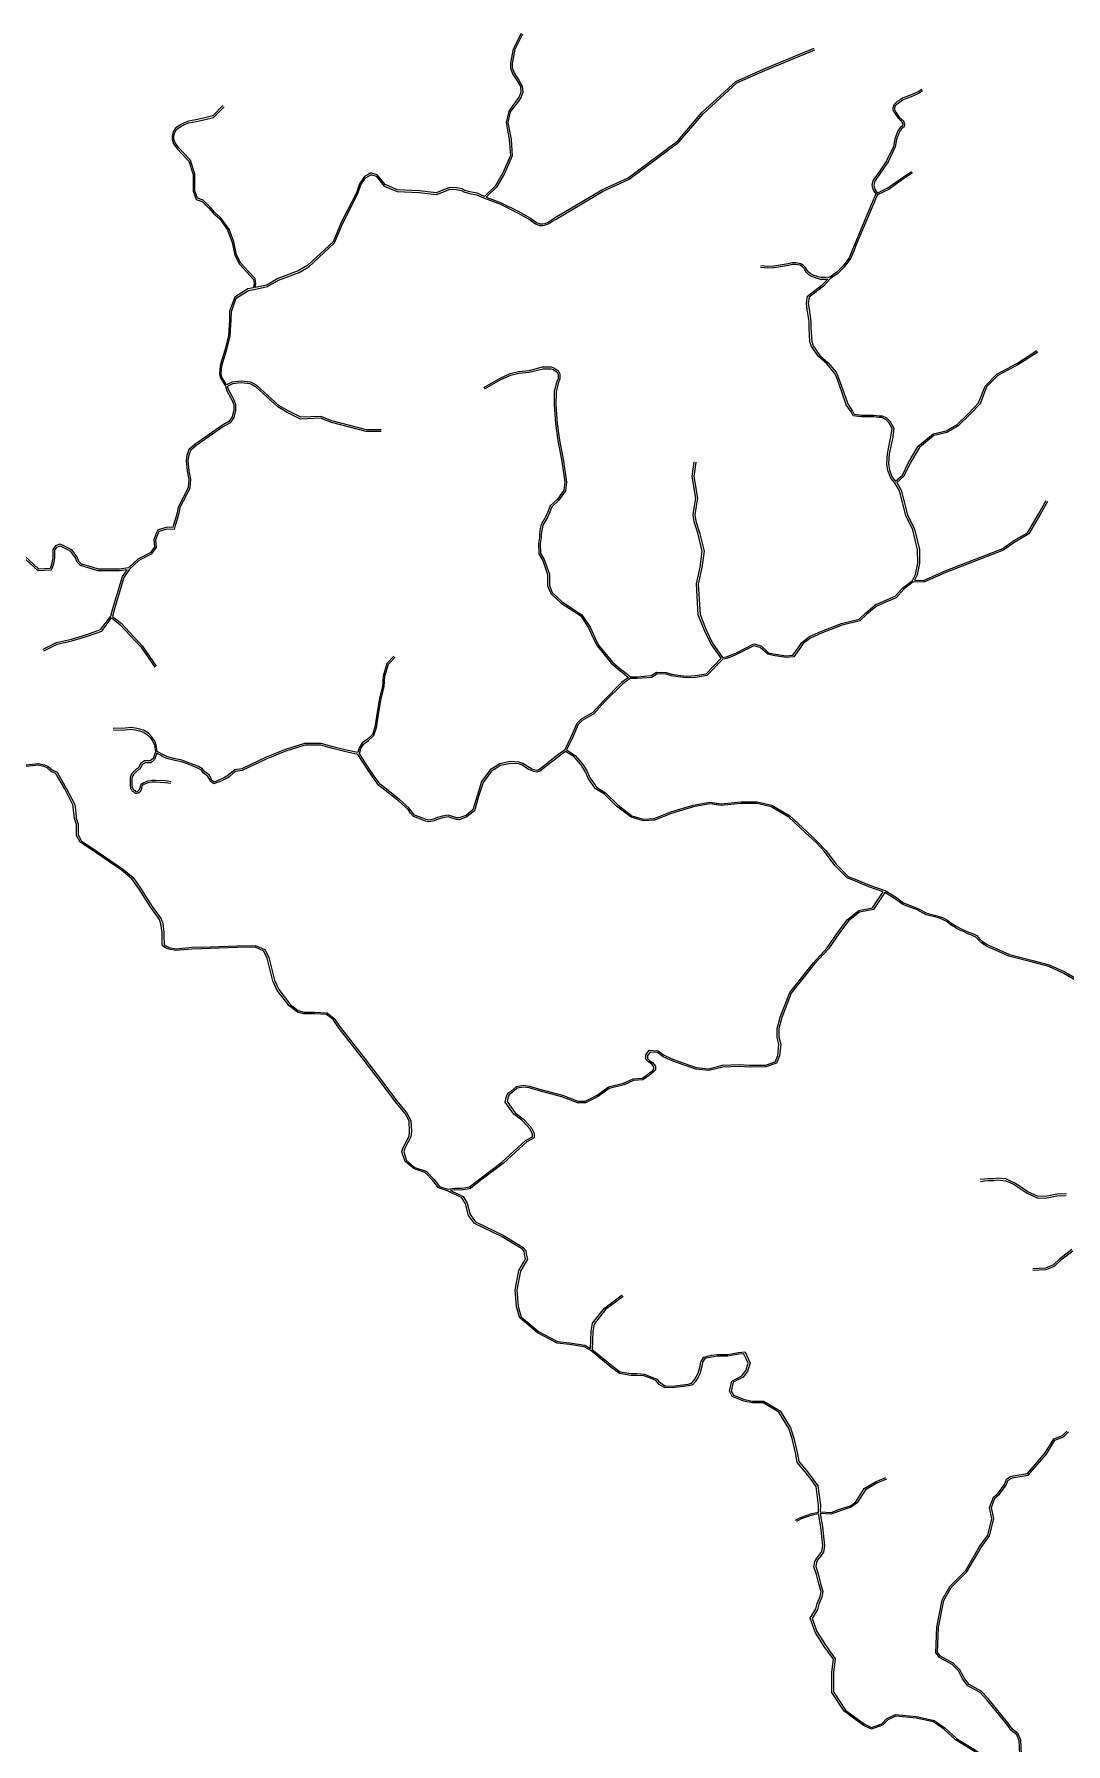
# Model space of a CAD drawing. Header units: millimetres. Extents: x 617885 to 663705, y 7172943 to 7234736.
# Drawn here: x 635727 to 639325, y 7213076 to 7219040 of the extents above; entities that cross this region are included whole.
import ezdxf

# ---------------------------------------------------------------- set-up
doc = ezdxf.new("R2010")
doc.units = ezdxf.units.MM
doc.layers.add('VIAS', color=7, linetype='Continuous', lineweight=5)

msp = doc.modelspace()

# ---------------------------------------------------------------- linework, layer by layer
at = {"layer": 'VIAS', "color": 253}
for points in [[(637425.3, 7219042.4), (637398, 7218987.8), (637388.8, 7218939.6), (637388.8, 7218920.7), (637395.9, 7218901.8), (637411.8, 7218876.7), (637422.8, 7218857), (637424.9, 7218837.9), (637418.5, 7218820.9), (637407.4, 7218805.4), (637382.2, 7218771), (637372.9, 7218731.3), (637384.3, 7218672), (637388.7, 7218616.4), (637362.2, 7218555.8), (637334.4, 7218509.3), (637298, 7218473.4), (637272.3, 7218484.7), (637246.5, 7218489.8), (637228.2, 7218494.8), (637219.6, 7218500), (637200.2, 7218503.5), (637175.4, 7218505.3), (637156, 7218496.5), (637129.5, 7218486.6), (637070.5, 7218493.3), (636994.3, 7218496.7), (636951.1, 7218514.9), (636923.8, 7218549.1), (636905.4, 7218554.6), (636899.1, 7218554.6), (636895, 7218552.6), (636879, 7218543.7), (636861.3, 7218517.2), (636851.1, 7218486.4), (636798.3, 7218382.6), (636769.5, 7218315), (636697, 7218247.6), (636681.4, 7218233.3), (636648.5, 7218214), (636577.3, 7218186.9), (636538.3, 7218164.6), (636498.2, 7218156.1), (636500.8, 7218169.3), (636497.6, 7218186.9), (636473.2, 7218213.4), (636448.4, 7218240.7), (636432.5, 7218270.4), (636423.9, 7218314.7), (636407.3, 7218359.8), (636377.5, 7218400.6), (636355.7, 7218419.1), (636340.6, 7218436.4), (636316.1, 7218460.9), (636297.3, 7218467.2), (636288.1, 7218493.5), (636288.1, 7218551), (636271.9, 7218600.2), (636245.5, 7218627.6), (636231.3, 7218642.7), (636219.2, 7218660.4), (636214.7, 7218673.9), (636214.7, 7218684.6), (636217.4, 7218696.3), (636223.5, 7218706.8), (636236.3, 7218715.9), (636250.4, 7218724.4), (636267.1, 7218730.9), (636292.8, 7218734.7), (636318.9, 7218741.4), (636353.2, 7218749.3), (636389.4, 7218786.3)], [(637430.7, 7219039.8), (637403.7, 7218985.8), (637394.8, 7218939), (637394.8, 7218921.8), (637401.3, 7218904.5), (637417, 7218879.8), (637428.6, 7218858.8), (637431, 7218837.2), (637423.9, 7218818), (637412.3, 7218801.9), (637387.8, 7218768.4), (637379, 7218731.2), (637390.2, 7218672.8), (637394.8, 7218615.4), (637367.5, 7218553.1), (637339.2, 7218505.6), (637304.1, 7218471), (637356.4, 7218451.6), (637415.2, 7218421.8), (637457.8, 7218398.4), (637478.6, 7218383.1), (637491.7, 7218378.2), (637495.1, 7218377.9), (637500.6, 7218377.9), (637509.5, 7218379.7), (637519.2, 7218384.2), (637529.8, 7218391.2), (637544.1, 7218400), (637707, 7218496.5), (637799.1, 7218538.5), (637971.9, 7218667.5), (638056, 7218766.1), (638174.2, 7218874.4), (638273.5, 7218918.2), (638447.8, 7218990.8)], [(636937.9, 7217659.5), (636885.7, 7217659.5), (636765.8, 7217690.5), (636726.7, 7217705.6), (636657, 7217703.2), (636612.9, 7217725.2), (636580.8, 7217744.9), (636503.5, 7217814), (636482.6, 7217825.9), (636449.2, 7217829.4), (636416.7, 7217825.7), (636398.1, 7217816.5), (636382.2, 7217843.1), (636379.3, 7217854.7), (636381.3, 7217883), (636397.9, 7217936), (636411.2, 7217986.2), (636413.9, 7218044), (636414.9, 7218072.7), (636432, 7218118.6), (636474.5, 7218145.8), (636494.9, 7218149.2), (636495, 7218149.3), (636540.5, 7218158.9), (636579.9, 7218181.5), (636651.1, 7218208.6), (636685, 7218228.4), (636701, 7218243.2), (636774.6, 7218311.5), (636803.7, 7218380.1), (636856.6, 7218484), (636866.8, 7218514.5), (636883.2, 7218539.1), (636897.8, 7218547.2), (636900.6, 7218548.6), (636904.5, 7218548.6), (636920.2, 7218543.9), (636947.4, 7218510), (636992.9, 7218490.7), (637070, 7218487.3), (637130.3, 7218480.4), (637158.3, 7218490.9), (637176.5, 7218499.2), (637199.4, 7218497.5), (637217.4, 7218494.3), (637225.9, 7218489.2), (637245.1, 7218484), (637270.4, 7218478.9), (637297.4, 7218467.1), (637297.6, 7218467.1), (637354, 7218446.1), (637412.4, 7218416.5), (637454.5, 7218393.3), (637475.7, 7218377.7), (637490.3, 7218372.3), (637494.8, 7218371.9), (637501.2, 7218371.9), (637511.4, 7218374), (637522.2, 7218379), (637533, 7218386.2), (637547.2, 7218394.9), (637709.8, 7218491.1), (637802.2, 7218533.3), (637976, 7218663.1), (638060.3, 7218761.9), (638177.5, 7218869.4), (638275.8, 7218912.7), (638450.1, 7218985.2)], [(638822.3, 7218846.7), (638810.4, 7218838.8), (638794.1, 7218831), (638783.9, 7218827), (638767.3, 7218820.7), (638754.9, 7218816), (638747.2, 7218810.1), (638737.4, 7218804.3), (638725.2, 7218793.3), (638721.3, 7218783), (638721.3, 7218775.3), (638727.5, 7218764.8), (638739.8, 7218746.7), (638753.7, 7218734.4), (638756.7, 7218724.5), (638755.9, 7218720.1), (638747.3, 7218713.6), (638739.4, 7218702), (638728.8, 7218674.6), (638723.7, 7218648.2), (638699.9, 7218597.5), (638676.7, 7218563.4), (638653, 7218529.9), (638648.8, 7218513.1), (638653, 7218496.3), (638663, 7218481.2), (638655.7, 7218466.6), (638627.7, 7218399.7), (638587.5, 7218305.1), (638581.2, 7218288.7), (638569.3, 7218259.9), (638546.9, 7218230.4), (638526.6, 7218209), (638501.6, 7218191.9), (638487.2, 7218190.3), (638471.5, 7218190.3), (638459.9, 7218193.4), (638450.5, 7218196.4), (638441.9, 7218200), (638432.9, 7218204.6), (638425.5, 7218212.2), (638420.1, 7218220.5), (638416.7, 7218225.7), (638410.5, 7218232.3), (638400.6, 7218238.9), (638383, 7218242), (638371.1, 7218242), (638365.4, 7218241.1), (638356.6, 7218238.4), (638322.1, 7218232.7), (638306.1, 7218230.5), (638285.7, 7218229.8), (638274.5, 7218230.5), (638260.9, 7218231.7)], [(638825.6, 7218841.7), (638813.4, 7218833.6), (638796.5, 7218825.5), (638786.1, 7218821.4), (638769.4, 7218815.1), (638757.8, 7218810.7), (638750.6, 7218805.1), (638741, 7218799.5), (638730.3, 7218789.9), (638727.3, 7218781.9), (638727.3, 7218777), (638732.5, 7218768), (638744.3, 7218750.7), (638759, 7218737.8), (638762.9, 7218724.8), (638761.4, 7218716.7), (638751.7, 7218709.4), (638744.7, 7218699.2), (638734.6, 7218672.9), (638729.4, 7218646.3), (638705.1, 7218594.6), (638681.6, 7218560), (638658.6, 7218527.4), (638655, 7218513.1), (638658.6, 7218498.8), (638667.5, 7218485.3), (638704.6, 7218503.1), (638748.8, 7218535), (638786.4, 7218560.9)], [(636385.1, 7218790.5), (636350.2, 7218754.7), (636317.4, 7218747.2), (636291.6, 7218740.6), (636265.6, 7218736.7), (636247.8, 7218729.8), (636233, 7218721), (636219, 7218710.9), (636211.7, 7218698.5), (636208.7, 7218685.3), (636208.7, 7218672.9), (636213.7, 7218657.7), (636226.6, 7218638.9), (636241.1, 7218623.4), (636266.6, 7218597.1), (636282.1, 7218550.1), (636282.1, 7218492.5), (636292.6, 7218462.4), (636312.9, 7218455.6), (636336.2, 7218432.3), (636351.5, 7218414.9), (636373.1, 7218396.5), (636402, 7218356.9), (636418.1, 7218313), (636426.8, 7218268.3), (636443.5, 7218237.2), (636468.8, 7218209.4), (636492, 7218184.1), (636494.7, 7218169.4), (636491.9, 7218154.8), (636472.3, 7218151.5), (636427, 7218122.6), (636409, 7218073.9), (636408, 7218044.3), (636405.2, 7217987.1), (636392.1, 7217937.7), (636375.4, 7217884.1), (636373.3, 7217854.2), (636376.6, 7217840.8), (636394.1, 7217811.3), (636400, 7217793.6), (636412, 7217772.8), (636417.8, 7217761.2), (636423.4, 7217747.1), (636423.4, 7217727.4), (636417.7, 7217704.6), (636406.6, 7217688), (636380.5, 7217673.5), (636287.5, 7217608.1), (636267.1, 7217591.4), (636259.8, 7217569.5), (636257.4, 7217552.7), (636260.9, 7217515.3), (636266.7, 7217486.7), (636264.4, 7217456.6), (636229.8, 7217390.2), (636226.3, 7217370.3), (636218.2, 7217341.7), (636213.6, 7217327.9), (636210.8, 7217318.5), (636189.5, 7217319.6), (636157.7, 7217309.8), (636144.1, 7217276.6), (636146.4, 7217250.5), (636131.3, 7217230.1), (636088.9, 7217208.3), (636056.3, 7217178.5), (636024.8, 7217173.1), (635951.6, 7217173.1), (635917.7, 7217183.5), (635892, 7217191.2), (635882.5, 7217200.7), (635877.3, 7217216.3), (635858.1, 7217241), (635825.6, 7217257.3), (635816.4, 7217260.3), (635801.4, 7217254.3), (635792.4, 7217242.3), (635792.4, 7217212.6), (635787.2, 7217189.3), (635782.6, 7217175.6), (635743.7, 7217173.1), (635676, 7217235.6)], [(638789.9, 7218556), (638752.3, 7218530.1), (638707.7, 7218498), (638668.7, 7218479.2), (638661.1, 7218464), (638633.2, 7218397.3), (638593.1, 7218302.9), (638586.8, 7218286.5), (638574.5, 7218256.8), (638551.5, 7218226.5), (638530.5, 7218204.4), (638504.6, 7218186.8), (638479.7, 7218160.6), (638429.4, 7218122.6), (638426.9, 7218100.6), (638429.5, 7218080), (638436.1, 7218037.8), (638436.1, 7218015.4), (638438.7, 7217967.3), (638443.7, 7217952.3), (638466.9, 7217918.9), (638495.8, 7217893.5), (638523.7, 7217860.2), (638530.5, 7217846.6), (638550.3, 7217790), (638564.6, 7217749.7), (638581.5, 7217725), (638587.4, 7217714.3), (638612, 7217710.6), (638655.4, 7217710.6), (638673.8, 7217708), (638684.7, 7217708), (638700.2, 7217700.9), (638712.8, 7217688.4), (638725.2, 7217664.9), (638721.2, 7217633.6), (638708.5, 7217576), (638706.5, 7217541.7), (638710.5, 7217518.7), (638719.5, 7217494.3), (638731.6, 7217480.7), (638755.7, 7217501.2), (638776.9, 7217545.8), (638810.4, 7217601.9), (638862.2, 7217645.2), (638907.3, 7217655.9), (638946, 7217678.3), (638985.9, 7217717), (639020.9, 7217753.2), (639043.3, 7217812.3), (639084.2, 7217853.9), (639154.4, 7217891.2), (639224.2, 7217935.7)], [(637299.8, 7218472.6), (637299.7, 7218472.7)], [(638034.5, 7217547.1), (638027.6, 7217497), (638040.3, 7217420.5), (638035.9, 7217393), (638031.7, 7217362.6), (638035.1, 7217340.4), (638047.6, 7217301.3), (638063.5, 7217236.3), (638055.5, 7217179.2), (638043.1, 7217121.5), (638049.3, 7217015.7), (638071, 7216961.4), (638092.9, 7216914.7), (638128.3, 7216865.7), (638141.6, 7216868.1), (638161.4, 7216875.5), (638174.5, 7216880.7), (638236.5, 7216912.6), (638262, 7216905.5), (638288.3, 7216881.9), (638305.9, 7216878.1), (638348.9, 7216871.6), (638373.5, 7216872.9), (638395, 7216903.2), (638404.5, 7216918), (638431.5, 7216938.3), (638472.7, 7216956.9), (638542.7, 7216983.3), (638604, 7216998.9), (638627.2, 7217020.8), (638660.5, 7217048.8), (638687.2, 7217060.8), (638729.9, 7217078.9), (638756.2, 7217108.1), (638789.9, 7217134.4), (638800.4, 7217155.3), (638808.9, 7217194.6), (638808.3, 7217240.8), (638791.9, 7217310.4), (638767.3, 7217360.7), (638745, 7217446.6), (638728.9, 7217474.7), (638714.2, 7217491.2), (638704.7, 7217517.1), (638700.5, 7217541.3), (638702.6, 7217576.8), (638715.2, 7217634.7), (638719, 7217663.8), (638707.9, 7217684.8), (638696.8, 7217695.9), (638683.4, 7217702), (638673.3, 7217702), (638654.9, 7217704.6), (638611.6, 7217704.6), (638583.6, 7217708.8), (638576.4, 7217721.8), (638559.2, 7217746.9), (638544.6, 7217788), (638525, 7217844.2), (638518.7, 7217856.9), (638491.4, 7217889.2), (638462.3, 7217914.9), (638438.2, 7217949.6), (638432.7, 7217966.2), (638430.1, 7218015.2), (638430.1, 7218037.4), (638423.5, 7218079.2), (638420.9, 7218100.6), (638423.7, 7218125.8), (638475.7, 7218165.1), (638494.7, 7218185.1), (638487.6, 7218184.3), (638470.7, 7218184.3), (638458.2, 7218187.6), (638448.4, 7218190.7), (638439.4, 7218194.5), (638429.3, 7218199.7), (638420.8, 7218208.4), (638415.1, 7218217.3), (638412, 7218221.9), (638406.6, 7218227.7), (638398.3, 7218233.3), (638382.5, 7218236), (638371.6, 7218236), (638366.7, 7218235.2), (638357.9, 7218232.6), (638323, 7218226.8), (638306.6, 7218224.6), (638285.6, 7218223.8), (638274, 7218224.6), (638260.4, 7218225.7)], [(639227.5, 7217930.7), (639157.4, 7217886), (639087.8, 7217849), (639048.5, 7217808.9), (639026, 7217749.9), (638990.1, 7217712.8), (638949.6, 7217673.5), (638909.6, 7217650.3), (638864.9, 7217639.7), (638815, 7217598), (638782.2, 7217543), (638760.6, 7217497.5), (638735.2, 7217475.8), (638750.6, 7217448.9), (638772.9, 7217362.8), (638797.5, 7217312.4), (638814.3, 7217241.5), (638814.9, 7217194), (638806.1, 7217153.3), (638797, 7217135.3), (638828.6, 7217134), (638904.8, 7217167.7), (639104.9, 7217245.4), (639144.2, 7217273.1), (639191.3, 7217300.6), (639230.4, 7217367.3), (639255.9, 7217412.5)], [(637298.3, 7217802), (637354.6, 7217834.6), (637389.2, 7217850), (637417.7, 7217857.3), (637454, 7217861), (637500.7, 7217872.8), (637529.5, 7217872.8), (637536.8, 7217870.2), (637544, 7217865.1), (637550.1, 7217861.7), (637554.5, 7217853.5), (637554.5, 7217838.5), (637551.7, 7217831.5), (637541.2, 7217794.6), (637540.4, 7217745.9), (637544.9, 7217681.1), (637553.1, 7217622.3), (637567.4, 7217549.3), (637578, 7217476.6), (637574.6, 7217448.9), (637552.8, 7217417.9), (637527.1, 7217394.1), (637513.3, 7217359), (637495.9, 7217328.7), (637492.4, 7217314.8), (637489.7, 7217297.1), (637489.7, 7217284.4), (637486.3, 7217263), (637487.7, 7217227.2), (637500.8, 7217204.1), (637518, 7217154.9), (637518, 7217114.7), (637529.1, 7217088.6), (637564.6, 7217054.6), (637633.2, 7217010.2), (637660.7, 7216968.5), (637676.6, 7216932.3), (637690.7, 7216905.5), (637739.4, 7216845.1), (637770.5, 7216818.2), (637778.9, 7216812.5), (637788.8, 7216805.2), (637800, 7216795.1), (637775.9, 7216778.3), (637712.3, 7216714.3), (637675.8, 7216673.3), (637634.6, 7216650), (637619.2, 7216635.1), (637598.8, 7216587.5), (637577.6, 7216543.6), (637537.6, 7216513.4), (637517.3, 7216496.6), (637487.8, 7216473.9), (637479.8, 7216471.4), (637470.9, 7216473.5), (637462.6, 7216476.2), (637453.1, 7216481.2), (637441.1, 7216489.3), (637430.9, 7216495.8), (637416.9, 7216500.1), (637388.9, 7216501.9), (637351.5, 7216494), (637317.6, 7216473.8), (637287.4, 7216432.4), (637271.7, 7216382.3), (637257.3, 7216334.3), (637233.5, 7216314.4), (637209.2, 7216305.6), (637201.5, 7216306.1), (637189.7, 7216309.5), (637171.1, 7216315.5), (637151.1, 7216311.3), (637134.1, 7216306.6), (637120.3, 7216301.4), (637103.8, 7216297.6), (637094.3, 7216299.7), (637083, 7216304.2), (637053.6, 7216315.5), (637044.4, 7216326.3), (637035.6, 7216339.2), (637001.1, 7216369.6), (636933.8, 7216423.1), (636913.4, 7216451.7), (636883.3, 7216496.2), (636861.3, 7216530.2), (636866.6, 7216547.6), (636875.4, 7216563), (636893.5, 7216576), (636912.4, 7216593), (636921.1, 7216620.9), (636927.3, 7216659), (636937.9, 7216721.7), (636948.1, 7216762.5), (636950.4, 7216799.7), (636962.5, 7216841.6), (636985.7, 7216865.9)], [(637295.3, 7217807.2), (637351.9, 7217839.9), (637387.2, 7217855.7), (637416.6, 7217863.2), (637453, 7217866.9), (637499.9, 7217878.8), (637530.6, 7217878.8), (637539.6, 7217875.5), (637547.2, 7217870.2), (637554.5, 7217866.1), (637560.5, 7217855.1), (637560.5, 7217837.4), (637557.4, 7217829.6), (637547.1, 7217793.7), (637546.4, 7217746), (637550.8, 7217681.7), (637559, 7217623.2), (637573.4, 7217550.3), (637584.1, 7217476.7), (637580.4, 7217446.7), (637557.3, 7217413.9), (637532.2, 7217390.6), (637518.8, 7217356.3), (637501.5, 7217326.4), (637498.3, 7217313.6), (637495.7, 7217296.6), (637495.7, 7217283.9), (637492.3, 7217262.6), (637493.6, 7217228.9), (637506.3, 7217206.6), (637524, 7217155.9), (637524, 7217115.9), (637534.1, 7217092), (637568.3, 7217059.4), (637637.5, 7217014.5), (637666, 7216971.4), (637682, 7216934.9), (637695.7, 7216908.8), (637743.7, 7216849.3), (637774.2, 7216822.9), (637782.3, 7216817.4), (637792.6, 7216809.9), (637806, 7216797.8), (637830, 7216798.1), (637878.8, 7216801.9), (637897.7, 7216814.5), (637931.7, 7216813), (637951.4, 7216807.4), (637973.4, 7216803.3), (638002.2, 7216800.5), (638032.4, 7216801.9), (638070.2, 7216808), (638123.1, 7216862.6), (638087.7, 7216911.6), (638065.5, 7216959), (638043.3, 7217014.4), (638037, 7217121.9), (638049.6, 7217180.3), (638057.4, 7217236), (638041.9, 7217299.7), (638029.3, 7217339), (638025.6, 7217362.6), (638030, 7217393.9), (638034.3, 7217420.5), (638021.6, 7217496.9), (638028.6, 7217547.9)], [(636937.9, 7217653.5), (636884.9, 7217653.5), (636763.9, 7217684.8), (636725.7, 7217699.6), (636655.7, 7217697.1), (636610, 7217719.9), (636577.2, 7217740.1), (636499.9, 7217809.1), (636480.7, 7217820.1), (636449.3, 7217823.4), (636418.4, 7217819.8), (636400.6, 7217811), (636405.6, 7217796.1), (636417.3, 7217775.6), (636423.3, 7217763.6), (636429.4, 7217748.2), (636429.4, 7217726.6), (636423.3, 7217702.2), (636410.8, 7217683.4), (636383.7, 7217668.4), (636291.1, 7217603.4), (636272.2, 7217587.8), (636265.7, 7217568.1), (636263.5, 7217552.6), (636266.9, 7217516.2), (636272.7, 7217487.1), (636270.3, 7217454.9), (636235.5, 7217388.3), (636232.1, 7217369), (636224, 7217339.9), (636219.3, 7217326), (636215.2, 7217312.3), (636190.3, 7217313.5), (636162.1, 7217304.9), (636150.2, 7217275.7), (636152.6, 7217248.8), (636135.3, 7217225.4), (636092.3, 7217203.3), (636060, 7217173.7), (636040.5, 7217144.7), (636007.1, 7217034.6), (636000.4, 7217008.7), (636030.3, 7216985.2), (636104.2, 7216905.7), (636153, 7216835.4)], [(639261.1, 7217409.6), (639235.6, 7217364.3), (639195.6, 7217296.2), (639147.4, 7217268), (639107.7, 7217240.1), (638907.1, 7217162.2), (638829.7, 7217128), (638793.2, 7217129.4), (638760.3, 7217103.7), (638733.5, 7217073.9), (638689.6, 7217055.3), (638663.7, 7217043.6), (638631.2, 7217016.3), (638607, 7216993.5), (638544.5, 7216977.6), (638475, 7216951.3), (638434.6, 7216933.1), (638408.9, 7216913.9), (638400, 7216899.8), (638376.7, 7216867), (638348.6, 7216865.6), (638304.8, 7216872.2), (638285.5, 7216876.4), (638259.1, 7216900.1), (638237.2, 7216906.2), (638177, 7216875.2), (638163.6, 7216869.9), (638143.2, 7216862.3), (638128.5, 7216859.6), (638073.1, 7216802.4), (638033.1, 7216795.9), (638002.1, 7216794.5), (637972.5, 7216797.3), (637950, 7216801.6), (637930.8, 7216807.1), (637899.4, 7216808.4), (637880.8, 7216796), (637830.3, 7216792.1), (637805.8, 7216791.8), (637779.8, 7216773.7), (637716.7, 7216710.2), (637679.6, 7216668.6), (637638.2, 7216645.1), (637624.2, 7216631.6), (637604.3, 7216585), (637583.8, 7216542.7), (637614.4, 7216522.8), (637638.8, 7216495.5), (637653.2, 7216472.5), (637665.8, 7216444.4), (637689.3, 7216411.3), (637720.1, 7216393.1), (637762.2, 7216350.7), (637812, 7216313.1), (637852.5, 7216301.1), (637889.6, 7216303.3), (637947.6, 7216326.7), (638025.2, 7216350.3), (638083.1, 7216360.5), (638123.6, 7216354.6), (638191.7, 7216361.4), (638249.1, 7216361.4), (638300.1, 7216349.8), (638362.3, 7216313), (638421.7, 7216258.1), (638458.3, 7216223.9), (638488.1, 7216191.8), (638524.5, 7216144), (638565.6, 7216101.7), (638601.5, 7216086.8), (638640.6, 7216070.8), (638694, 7216052.4), (638694.5, 7216052.1), (638731.4, 7216030), (638759, 7216009.3), (638808.7, 7215989.9), (638840.7, 7215973.5), (638883.1, 7215962.3), (638894.7, 7215957.8), (638912.5, 7215948.9), (638923.9, 7215940.1), (638945.4, 7215926.4), (638960, 7215918.7), (638970.3, 7215914.4), (638983.3, 7215908.3), (639002.5, 7215901.3), (639014.5, 7215894.9), (639024.3, 7215884.2), (639034.5, 7215874.9), (639050.6, 7215863.9), (639081.6, 7215850.1), (639128.3, 7215829.3), (639210.5, 7215808.2), (639267.4, 7215792.9), (639321, 7215768.6), (639363.1, 7215743.8)], [(635758.5, 7216894), (635805.2, 7216918), (635857.6, 7216929.5), (635911.5, 7216945.6), (635959.1, 7216962.4), (635994.2, 7217008.9), (636001.3, 7217036.2), (636035, 7217147.3), (636051.3, 7217171.5), (636025.3, 7217167.1), (635950.7, 7217167.1), (635916, 7217177.7), (635888.8, 7217185.9), (635877.2, 7217197.5), (635871.9, 7217213.5), (635854.2, 7217236.3), (635823.3, 7217251.7), (635816.6, 7217253.9), (635805.2, 7217249.4), (635798.4, 7217240.3), (635798.4, 7217211.9), (635793, 7217187.7), (635787, 7217169.8), (635741.5, 7217167), (635671.9, 7217231.2)], [(635761.2, 7216888.7), (635807.3, 7216912.3), (635859.2, 7216923.7), (635913.3, 7216939.9), (635962.8, 7216957.3), (635997.5, 7217003.3), (636026.2, 7216980.8), (636099.5, 7216901.9), (636148.1, 7216831.9)], [(636981.4, 7216870), (636957.1, 7216844.6), (636944.4, 7216800.7), (636942.2, 7216763.4), (636932, 7216722.9), (636921.4, 7216660), (636915.2, 7216622.3), (636907.1, 7216596.3), (636889.8, 7216580.7), (636870.8, 7216567.1), (636861, 7216549.9), (636855.9, 7216533.3), (636811, 7216543.1), (636765.4, 7216554.4), (636727.8, 7216564.9), (636669.9, 7216564.9), (636599.8, 7216543), (636536.4, 7216517), (636451.1, 7216477.4), (636427.3, 7216473.4), (636416.2, 7216465.1), (636404.4, 7216454.7), (636399.5, 7216450.9), (636388.1, 7216444.6), (636381.6, 7216442), (636371.2, 7216436.9), (636363.5, 7216434.3), (636355.7, 7216430.9), (636347.4, 7216436.1), (636345.1, 7216441.9), (636338.2, 7216454.4), (636322.3, 7216466.2), (636314.4, 7216476.8), (636300.6, 7216485), (636283.4, 7216491.6), (636262.6, 7216499.5), (636242.7, 7216507.4), (636219.1, 7216511.3), (636192, 7216519), (636178, 7216525.4), (636156, 7216537.7), (636153.2, 7216561), (636146.5, 7216575.4), (636136.2, 7216589.5), (636126.7, 7216599.9), (636111.4, 7216610.4), (636096.2, 7216615.2), (636079.5, 7216618.9), (636067.1, 7216620.8), (636044.9, 7216618.9), (636003.1, 7216617.3)], [(635698.2, 7216490.6), (635743.8, 7216495.7), (635763.5, 7216490.3), (635776.2, 7216484.9), (635789.9, 7216472.9), (635807.6, 7216465.8), (635839.1, 7216409.9), (635868.6, 7216352.7), (635872.1, 7216324.6), (635873.8, 7216304.3), (635880.7, 7216283.6), (635880.7, 7216246.1), (635892, 7216225.1), (635925.1, 7216203.9), (635990.7, 7216158.2), (636035.7, 7216128.5), (636072.7, 7216097.7), (636098.1, 7216060.8), (636139.3, 7215996.5), (636169.9, 7215953.6), (636175.5, 7215936.9), (636179.4, 7215907.6), (636179.4, 7215883.9), (636180.1, 7215874.8), (636180.1, 7215866.5), (636180.7, 7215862.7), (636186.2, 7215859), (636198.6, 7215853.9), (636222.2, 7215848.8), (636276.8, 7215854.3), (636342, 7215855.6), (636434.3, 7215859.9), (636499.7, 7215860.7), (636533.3, 7215845.3), (636545.1, 7215818.2), (636565.8, 7215739.8), (636580.2, 7215706.7), (636621.1, 7215653.9), (636648, 7215633.8), (636668.6, 7215628), (636705.3, 7215628), (636749.5, 7215625.4), (636773.9, 7215606.4), (636795.4, 7215574.5), (636876.1, 7215471.9), (636927.9, 7215403.8), (636995.1, 7215314.3), (637026.2, 7215278.1), (637040.8, 7215250.2), (637042.6, 7215211.6), (637041.2, 7215193.3), (637019.8, 7215153.9), (637016.1, 7215141.1), (637026.3, 7215110.4), (637055.2, 7215086.4), (637093.9, 7215073.5), (637122.1, 7215044.2), (637141.2, 7215020.2), (637169.7, 7215010.2), (637193.9, 7215014), (637218.3, 7215013.6), (637246, 7215018.5), (637281.6, 7215046.6), (637358.5, 7215105.1), (637428.1, 7215168.4), (637441.2, 7215180.1), (637464.9, 7215193.6), (637464.9, 7215204), (637456.2, 7215220.8), (637446.5, 7215231.9), (637428.2, 7215250.9), (637400.2, 7215272.4), (637370, 7215314.4), (637373.1, 7215330.1), (637376.9, 7215340.7), (637381, 7215346.5), (637389.2, 7215351.7), (637409.6, 7215368.5), (637433.7, 7215373), (637454.3, 7215370), (637486.6, 7215360.7), (637507.3, 7215354.3), (637569.4, 7215338.6), (637623.2, 7215318.1), (637648.3, 7215318.1), (637690.9, 7215339), (637730.4, 7215367.7), (637782.8, 7215379.9), (637816, 7215395.9), (637847.8, 7215398.2), (637864, 7215408), (637874.2, 7215417), (637883.1, 7215423.7), (637887.9, 7215429.4), (637887.9, 7215437.5), (637880.8, 7215446.6), (637869.6, 7215454.5), (637860.6, 7215463.5), (637860.6, 7215479.4), (637872.4, 7215495.2), (637903.4, 7215492.7), (637924.3, 7215477.6), (637949.1, 7215466.4), (637969.5, 7215458.4), (638036.3, 7215434.7), (638079.9, 7215430.2), (638127.6, 7215442.7), (638186.2, 7215445), (638222.1, 7215442.7), (638278.2, 7215443.4), (638311.1, 7215454.7), (638320.8, 7215477.3), (638324.7, 7215515.8), (638318.2, 7215539.8), (638318.2, 7215571.5), (638329.3, 7215610.9), (638362.4, 7215697), (638444.5, 7215800), (638493.2, 7215852.7), (638529.1, 7215904.9), (638563.3, 7215951.1), (638603, 7215982.7), (638650.3, 7215991.5), (638688.3, 7216048), (638638.5, 7216065.2), (638599.2, 7216081.3), (638562.1, 7216096.6), (638520, 7216140.1), (638483.5, 7216188), (638454, 7216219.6), (638417.7, 7216253.7), (638358.7, 7216308.1), (638297.8, 7216344.2), (638248.5, 7216355.4), (638192, 7216355.4), (638123.4, 7216348.5), (638083.2, 7216354.4), (638026.6, 7216344.4), (637949.6, 7216321), (637890.9, 7216297.3), (637851.8, 7216295), (637809.3, 7216307.7), (637758.2, 7216346.2), (637716.4, 7216388.4), (637685.1, 7216406.8), (637660.6, 7216441.4), (637647.9, 7216469.7), (637634, 7216491.9), (637610.4, 7216518.2), (637580.1, 7216537.9), (637541.3, 7216508.7), (637521.1, 7216491.9), (637490.6, 7216468.4), (637480, 7216465.2), (637469.3, 7216467.7), (637460.2, 7216470.7), (637450, 7216476.1), (637437.8, 7216484.2), (637428.3, 7216490.4), (637415.8, 7216494.2), (637389.4, 7216495.9), (637353.7, 7216488.3), (637321.7, 7216469.2), (637292.8, 7216429.7), (637277.4, 7216380.5), (637262.5, 7216330.9), (637236.6, 7216309.2), (637210.1, 7216299.5), (637200.4, 7216300.2), (637187.9, 7216303.7), (637170.7, 7216309.3), (637152.5, 7216305.4), (637136, 7216300.9), (637122.1, 7216295.6), (637103.9, 7216291.4), (637092.5, 7216293.9), (637080.8, 7216298.6), (637050, 7216310.4), (637039.6, 7216322.7), (637031.1, 7216335.2), (636997.3, 7216364.9), (636929.4, 7216418.9), (636908.4, 7216448.3), (636878.3, 7216492.9), (636856.2, 7216527.1), (636809.6, 7216537.2), (636763.9, 7216548.6), (636726.9, 7216558.9), (636670.8, 7216558.9), (636601.9, 7216537.3), (636538.8, 7216511.5), (636452.9, 7216471.6), (636429.7, 7216467.7), (636420, 7216460.4), (636408.2, 7216450), (636402.7, 7216445.9), (636390.6, 7216439.2), (636384.1, 7216436.6), (636373.5, 7216431.3), (636365.6, 7216428.7), (636355.2, 7216424.2), (636342.6, 7216432.1), (636339.7, 7216439.3), (636333.5, 7216450.3), (636318.1, 7216461.9), (636310.3, 7216472.2), (636298, 7216479.6), (636281.3, 7216486), (636260.4, 7216493.9), (636241.1, 7216501.6), (636217.7, 7216505.5), (636190, 7216513.4), (636175.3, 7216520.1), (636154.8, 7216531.4), (636147.2, 7216509.1), (636133.6, 7216498.2), (636114, 7216498.2), (636103.4, 7216491.1), (636096, 7216475.6), (636087.4, 7216471.3), (636074.3, 7216458.2), (636067.6, 7216447.1), (636067.6, 7216419.9), (636069, 7216411.4), (636071.3, 7216409.2), (636073.4, 7216403.5), (636080, 7216401), (636080.8, 7216398.4), (636083.6, 7216397), (636088.2, 7216398.2), (636093.6, 7216403.7), (636097.3, 7216411.8), (636100, 7216423.2), (636110.1, 7216429.6), (636124.5, 7216435.5), (636137.2, 7216437.2), (636151.2, 7216437.2), (636183.7, 7216435.6), (636204.8, 7216433.2)], [(636003.3, 7216611.3), (636045.2, 7216612.9), (636066.9, 7216614.8), (636078.4, 7216613), (636094.6, 7216609.4), (636108.7, 7216605), (636122.7, 7216595.4), (636131.5, 7216585.7), (636141.3, 7216572.3), (636147.4, 7216559.3), (636150.1, 7216536.1), (636142.1, 7216512.7), (636131.5, 7216504.2), (636112.2, 7216504.2), (636098.6, 7216495.2), (636091.5, 7216480), (636083.9, 7216476.3), (636069.5, 7216461.9), (636061.6, 7216448.8), (636061.6, 7216419.4), (636063.4, 7216408.6), (636066.1, 7216405.9), (636068.8, 7216398.8), (636075.2, 7216396.4), (636075.9, 7216394.1), (636082.9, 7216390.7), (636091.2, 7216392.8), (636098.7, 7216400.2), (636103, 7216409.8), (636105.3, 7216419.4), (636112.9, 7216424.3), (636126, 7216429.7), (636137.6, 7216431.2), (636151, 7216431.2), (636183.2, 7216429.6), (636204.1, 7216427.2)], [(638382.6, 7213856.2), (638399.6, 7213865.7), (638438.7, 7213878.7), (638462.4, 7213884.2), (638463, 7213907.7), (638454.8, 7213973.2), (638440.8, 7213992.9), (638416.1, 7214024.8), (638388, 7214057.4), (638383.5, 7214085.7), (638370.4, 7214140.7), (638358.9, 7214175.2), (638324.6, 7214232.4), (638269.2, 7214265.1), (638231.9, 7214265.1), (638202.2, 7214271), (638161.7, 7214287.5), (638151.9, 7214305.4), (638159.7, 7214341.3), (638195.2, 7214359.1), (638209.1, 7214378.5), (638217.3, 7214403.1), (638202.6, 7214436.5), (638184.5, 7214435.2), (638146.6, 7214427.9), (638110.1, 7214427.9), (638090.1, 7214425), (638066.6, 7214419.5), (638057.5, 7214406.6), (638056.1, 7214392.5), (638048.7, 7214365.8), (638042.7, 7214355.3), (638036.8, 7214344.9), (638032.2, 7214338.9), (638022.8, 7214327.9), (638008.6, 7214324.7), (637952.9, 7214317.4), (637925.7, 7214318.9), (637907.3, 7214329.6), (637899.6, 7214337.3), (637895.6, 7214342.7), (637878.9, 7214349.6), (637853.2, 7214359.6), (637829, 7214361), (637808.4, 7214361), (637768.8, 7214367.9), (637738.6, 7214390.1), (637668.1, 7214447.8), (637645.2, 7214460.3), (637594.6, 7214468.5), (637550.6, 7214473.1), (637482.9, 7214509.4), (637420.9, 7214561.5), (637408.9, 7214599.5), (637405, 7214659.4), (637417.7, 7214727.2), (637434.1, 7214754.9), (637440.9, 7214767.3), (637437.4, 7214783.5), (637436.3, 7214793.7), (637428.7, 7214802.3), (637410.8, 7214813.1), (637359.6, 7214844.7), (637262.7, 7214891.3), (637242.4, 7214919.2), (637231.3, 7214959.6), (637218.6, 7214980.4), (637168.3, 7215004.3), (637137.6, 7215015.1), (637117.6, 7215040.3), (637090.6, 7215068.3), (637052.3, 7215081), (637021.2, 7215106.9), (637009.8, 7215140.9), (637014.2, 7215156.2), (637035.3, 7215195), (637036.6, 7215211.7), (637034.9, 7215248.6), (637021.2, 7215274.7), (636990.4, 7215310.5), (636923.1, 7215400.2), (636871.4, 7215468.3), (636790.6, 7215571), (636769.5, 7215602.3), (636747.3, 7215619.5), (636705.2, 7215622), (636667.8, 7215622), (636645.3, 7215628.3), (636616.9, 7215649.6), (636575, 7215703.6), (636560.1, 7215737.8), (636539.4, 7215816.2), (636528.7, 7215840.8), (636498.5, 7215854.7), (636434.5, 7215853.9), (636342.2, 7215849.6), (636277.2, 7215848.3), (636221.9, 7215842.7), (636196.8, 7215848.2), (636183.3, 7215853.7), (636175.1, 7215859.2), (636174.1, 7215866.1), (636174.1, 7215874.5), (636173.4, 7215883.6), (636173.4, 7215907.2), (636169.6, 7215935.6), (636164.5, 7215950.9), (636134.3, 7215993.2), (636093.1, 7216057.4), (636068.2, 7216093.6), (636032.1, 7216123.6), (635987.3, 7216153.2), (635921.8, 7216198.9), (635887.4, 7216220.9), (635874.7, 7216244.6), (635874.7, 7216282.6), (635867.8, 7216303.1), (635866.1, 7216324), (635862.7, 7216350.9), (635833.8, 7216407.1), (635803.4, 7216461), (635786.7, 7216467.7), (635772.9, 7216479.8), (635761.5, 7216484.6), (635743.4, 7216489.6), (635699.3, 7216484.7)], [(639360.4, 7215738.4), (639318.2, 7215763.3), (639265.4, 7215787.3), (639209, 7215802.4), (639126.4, 7215823.7), (639079.2, 7215844.6), (639047.6, 7215858.6), (639030.7, 7215870.2), (639020, 7215880), (639010.7, 7215890.1), (639000.1, 7215895.8), (638981, 7215902.8), (638967.9, 7215908.9), (638957.4, 7215913.2), (638942.4, 7215921.2), (638920.5, 7215935.2), (638909.3, 7215943.8), (638892.3, 7215952.3), (638881.3, 7215956.5), (638838.5, 7215967.9), (638806.2, 7215984.5), (638756.1, 7216004), (638728.1, 7216025), (638693.9, 7216045.5), (638653.9, 7215986.1), (638605.6, 7215977), (638567.6, 7215946.9), (638534, 7215901.4), (638497.9, 7215849), (638449, 7215796.1), (638367.7, 7215694), (638335, 7215609), (638324.2, 7215570.7), (638324.2, 7215540.6), (638330.8, 7215516.3), (638326.7, 7215475.7), (638315.6, 7215449.9), (638279.2, 7215437.4), (638222, 7215436.7), (638186.1, 7215439), (638128.4, 7215436.7), (638080.4, 7215424.1), (638035, 7215428.8), (637967.4, 7215452.8), (637946.7, 7215460.8), (637921.3, 7215472.4), (637901.2, 7215486.9), (637875.2, 7215489), (637866.6, 7215477.4), (637866.6, 7215466), (637873.5, 7215459.1), (637885, 7215451), (637893.9, 7215439.6), (637893.9, 7215427.2), (637887.3, 7215419.3), (637878, 7215412.3), (637867.6, 7215403.1), (637849.7, 7215392.3), (637817.6, 7215390), (637784.8, 7215374.2), (637732.9, 7215362.2), (637694, 7215333.9), (637649.7, 7215312.1), (637622.1, 7215312.1), (637567.5, 7215332.9), (637505.6, 7215348.5), (637484.9, 7215355), (637453.1, 7215364.1), (637433.8, 7215366.9), (637412.2, 7215362.9), (637392.7, 7215346.9), (637385.2, 7215342.1), (637382.2, 7215337.9), (637378.9, 7215328.5), (637376.3, 7215315.8), (637404.6, 7215276.6), (637432.2, 7215255.4), (637450.9, 7215235.9), (637461.2, 7215224.2), (637470.9, 7215205.4), (637470.9, 7215190.2), (637444.8, 7215175.2), (637432.1, 7215164), (637362.3, 7215100.5), (637285.2, 7215041.8), (637248.6, 7215012.8), (637218.7, 7215007.5), (637194.3, 7215008), (637179.5, 7215005.7), (637222.8, 7214985.1), (637236.9, 7214962), (637247.9, 7214921.9), (637266.6, 7214896.1), (637362.5, 7214850), (637413.9, 7214818.2), (637432.6, 7214807), (637442, 7214796.2), (637443.4, 7214784.4), (637447.2, 7214766.4), (637439.3, 7214752), (637423.4, 7214725), (637411, 7214659), (637414.8, 7214600.7), (637426.1, 7214565), (637486.3, 7214514.4), (637552.4, 7214479), (637595.4, 7214474.5), (637647.2, 7214466.1), (637667, 7214455.2), (637668.4, 7214483.1), (637670, 7214515.3), (637674.5, 7214542.6), (637715.9, 7214595.1), (637777.7, 7214641.4)], [(639327, 7214994.6), (639293.1, 7214993.1), (639253.6, 7214985), (639226.7, 7214986.1), (639192.9, 7215001.4), (639165.9, 7215020.2), (639147.6, 7215031.8), (639130, 7215040.2), (639115.5, 7215046.1), (639087.6, 7215048.7), (639072.6, 7215047), (639053.6, 7215047), (639041.1, 7215045.3), (639026.3, 7215043.7)], [(639027, 7215037.7), (639041.8, 7215039.4), (639054, 7215041), (639072.9, 7215041), (639087.6, 7215042.6), (639114.1, 7215040.2), (639127.6, 7215034.7), (639144.6, 7215026.6), (639162.6, 7215015.2), (639189.9, 7214996.1), (639225.3, 7214980.1), (639254.1, 7214979), (639293.8, 7214987.1), (639326, 7214988.5)], [(639346.1, 7214799.6), (639304, 7214767.1), (639281.5, 7214746.1), (639253.9, 7214734.8), (639209.6, 7214732.6)], [(639349.6, 7214794.7), (639307.9, 7214762.5), (639284.8, 7214741), (639255.2, 7214728.8), (639209.9, 7214726.6)], [(637781.3, 7214636.6), (637720.1, 7214590.8), (637680.2, 7214540.1), (637675.9, 7214514.7), (637674.4, 7214482.8), (637672.8, 7214451.6), (637742.3, 7214394.9), (637771.2, 7214373.5), (637809, 7214367), (637829.2, 7214367), (637854.5, 7214365.5), (637881.1, 7214355.2), (637899.4, 7214347.6), (637904.1, 7214341.3), (637911, 7214334.4), (637927.5, 7214324.8), (637952.7, 7214323.4), (638007.5, 7214330.6), (638019.5, 7214333.3), (638027.6, 7214342.6), (638031.7, 7214348.2), (638043.1, 7214368.1), (638050.2, 7214393.6), (638051.7, 7214408.7), (638063, 7214424.8), (638089, 7214430.9), (638109.7, 7214433.9), (638146, 7214433.9), (638183.8, 7214441.1), (638206.4, 7214442.8), (638223.7, 7214403.4), (638214.5, 7214375.7), (638199.3, 7214354.4), (638164.9, 7214337.3), (638158.2, 7214306.3), (638165.9, 7214292.2), (638203.9, 7214276.8), (638232.5, 7214271.1), (638270.8, 7214271.1), (638328.9, 7214236.8), (638364.4, 7214177.7), (638376.2, 7214142.4), (638389.4, 7214086.9), (638393.6, 7214060), (638420.8, 7214028.6), (638445.6, 7213996.5), (638460.6, 7213975.5), (638469, 7213908), (638468.4, 7213884.6), (638506.3, 7213882.5), (638539, 7213894.9), (638574, 7213906.2), (638593, 7213920.1), (638622.1, 7213966.6), (638663.6, 7213990.9), (638697.3, 7214004.5)], [(639164.9, 7213039.6), (639161.9, 7213086.6), (639154.3, 7213106.7), (639133.3, 7213123.7), (639123, 7213139.1), (639049.7, 7213229.3), (639025.8, 7213254.8), (638983.5, 7213277.5), (638965.1, 7213302.5), (638950.7, 7213329.9), (638928.9, 7213352.8), (638883.9, 7213376.9), (638871.6, 7213392.7), (638874.8, 7213482.2), (638894.2, 7213577.5), (638920.3, 7213624.8), (638974.9, 7213679.3), (639024.5, 7213764.1), (639053.2, 7213803.8), (639067.3, 7213860.3), (639059.2, 7213900.6), (639072.7, 7213935.7), (639089, 7213950.4), (639111, 7213980.3), (639117.6, 7213998.4), (639130, 7214007.3), (639141.9, 7214010.7), (639190.8, 7214018.5), (639252.5, 7214090.2), (639283.2, 7214139.2), (639313.8, 7214151.5), (639328.8, 7214166.5)], [(639170.9, 7213039.8), (639167.9, 7213087.9), (639159.3, 7213110.3), (639137.7, 7213127.8), (639127.8, 7213142.7), (639054.2, 7213233.3), (639029.5, 7213259.6), (638987.5, 7213282.2), (638970.2, 7213305.7), (638955.6, 7213333.4), (638932.6, 7213357.6), (638887.8, 7213381.6), (638877.7, 7213394.7), (638880.8, 7213481.5), (638899.9, 7213575.4), (638925.2, 7213621.1), (638979.7, 7213675.6), (639029.6, 7213760.8), (639058.7, 7213801.2), (639073.5, 7213860.2), (639065.5, 7213900.1), (639077.7, 7213932.2), (639093.5, 7213946.4), (639116.4, 7213977.4), (639122.6, 7213994.6), (639132.7, 7214001.8), (639143.2, 7214004.8), (639193.9, 7214013), (639257.3, 7214086.6), (639287.2, 7214134.4), (639317.1, 7214146.4), (639334.4, 7214163.6)], [(638699.5, 7213999), (638666.2, 7213985.5), (638626.4, 7213962.2), (638597.5, 7213915.9), (638576.7, 7213900.8), (638541, 7213889.3), (638507.2, 7213876.5), (638468.8, 7213878.6), (638476.1, 7213832.8), (638483.9, 7213766), (638479.8, 7213744.1), (638471.6, 7213733.1), (638461.3, 7213720.3), (638455.2, 7213709.3), (638452.8, 7213693.7), (638461.7, 7213668.3), (638469.8, 7213634.9), (638477.8, 7213607), (638473.7, 7213587.8), (638463.3, 7213563.1), (638459.3, 7213544.7), (638440.3, 7213513), (638456.6, 7213467.9), (638487.6, 7213418.9), (638520.7, 7213372.5), (638515.4, 7213324.8), (638515.4, 7213257), (638556.2, 7213193.2), (638587.6, 7213170.3), (638621.3, 7213145.5), (638647.9, 7213132.9), (638682.8, 7213145.5), (638700.4, 7213164.5), (638731.2, 7213178.4), (638804.3, 7213170.9), (638865.4, 7213157.5), (638902.9, 7213132), (638944.1, 7213093.8), (639019.3, 7213048.1)], [(639015.5, 7213043.4), (638940.5, 7213089), (638899.2, 7213127.3), (638863, 7213151.9), (638803.4, 7213165), (638732.2, 7213172.2), (638704, 7213159.6), (638686.2, 7213140.3), (638647.5, 7213126.4), (638618.2, 7213140.3), (638584.1, 7213165.5), (638551.8, 7213189), (638509.4, 7213255.2), (638509.4, 7213325.1), (638514.5, 7213370.9), (638482.6, 7213415.5), (638451.2, 7213465.2), (638433.7, 7213513.6), (638453.7, 7213546.9), (638457.5, 7213564.9), (638467.9, 7213589.6), (638471.6, 7213606.8), (638464, 7213633.4), (638455.9, 7213666.6), (638446.6, 7213693.1), (638449.4, 7213711.3), (638456.3, 7213723.6), (638466.8, 7213736.8), (638474.2, 7213746.6), (638477.9, 7213766.2), (638470.1, 7213832), (638462.8, 7213878.1), (638440.3, 7213872.9), (638402, 7213860.2), (638385.6, 7213851)]]:
    msp.add_lwpolyline(points, dxfattribs=at)

doc.saveas('drawing.dxf')
